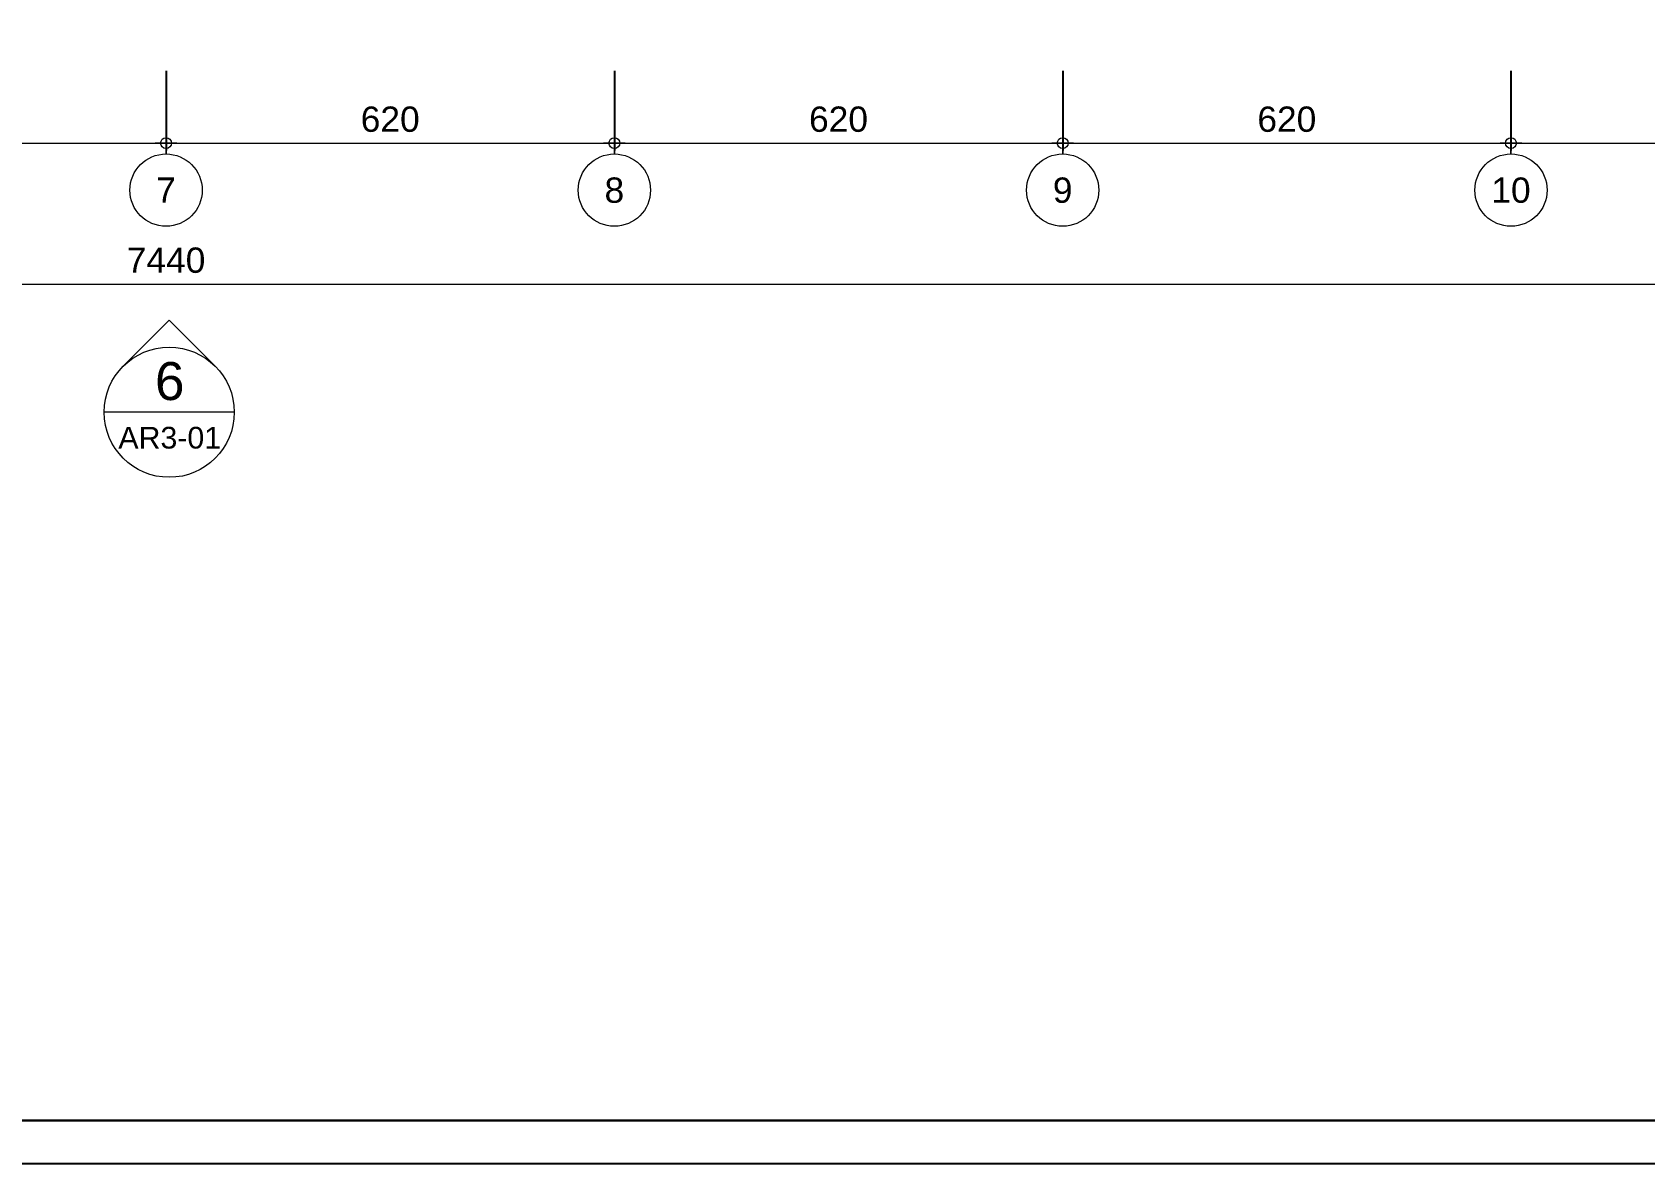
# Model space of a CAD drawing. Header units: millimetres. Extents: x -324 to 75, y -297 to 70.
# Drawn here: x -49.76 to -27.46, y -19.45 to -3.8 of the extents above; entities that cross this region are included whole.
import ezdxf
from ezdxf.enums import TextEntityAlignment as Align

# ---------------------------------------------------------------- set-up
doc = ezdxf.new("R2010")
doc.units = ezdxf.units.MM
doc.layers.get('defpoints').update_dxf_attribs({"color": 1})
for name, color, linetype, lineweight in [('KOP', 7, 'Continuous', 20), ('KOP GARIS', 1, 'Continuous', 30), ('NOT', 7, 'Continuous', 20), ('u', 6, 'Continuous', 20)]:
    doc.layers.add(name, color=color, linetype=linetype, lineweight=lineweight)
doc.styles.add('BOLD', font='arial.ttf')
doc.styles.add('S', font='simplex', dxfattribs={"width": 0.75})
doc.styles.get("Standard").update_dxf_attribs({"font": 'arial.ttf'})
doc.dimstyles.new('sk-100', dxfattribs={"dimtxt": 0.35, "dimasz": 0.15, "dimexe": 0.1, "dimexo": 0, "dimgap": 0.15, "dimtad": 1, "dimdec": 0, "dimlfac": 100, "dimzin": 0, "dimdsep": 46, "dimtxsty": 'Standard', "dimblk": 'BULAT', "dimcen": 0.09, "dimclrd": 256, "dimclre": 256, "dimclrt": 256, "dimadec": 0, "dimazin": 0, "dimtfac": 1, "dimtdec": 0, "dimtofl": 0, "dimtmove": 0, "dimatfit": 3, "dimldrblk": 'BULAT', "dimfxl": 1, "dimtolj": 1, "dimtzin": 0, "dimlwd": -1, "dimarcsym": 0})

# ---------------------------------------------------------------- blocks, each defined once
blk = doc.blocks.new('KOP A3 DED')
blk.add_lwpolyline([(-21, 29.697), (21, 29.697), (21, 0), (-21, 0), (-21, 29.697)])
at = {"layer": 'KOP GARIS'}
blk.add_lwpolyline([(-20.8, 29.497), (20.8, 29.497), (20.8, 0.2), (-20.8, 0.2)], close=True, dxfattribs=at)
at = {"layer": 'KOP', "style": 'BOLD'}
for tag, p in [('JUDUL1', (15.9445, 4.0923)), ('JUDUL2', (15.9445, 3.7473)), ('JUDUL3', (15.9445, 3.4272)), ('NO', (17.2146, 1.1006)), ('REFF', (17.207, 0.7266)), ('FILE', (17.1894, 0.3359))]:
    blk.add_attdef(tag, p, '', height=0.12, dxfattribs=at)
for tag, p in [('SCALE1', (18.1706, 1.9482)), ('NAME', (16.3626, 1.7379)), ('SCALE2', (18.1692, 1.7325)), ('DATE', (19.9002, 1.7571)), ('SCALE3', (18.17, 1.521))]:
    blk.add_attdef(tag, text='', height=0.12, dxfattribs=at).set_placement(p, align=Align.MIDDLE_CENTER)
blk = doc.blocks.new('BULAT')
for p, q in [((-1, 0), (1, 0)), ((0, -1), (0, 1))]:
    blk.add_line(p, q)
blk.add_circle((0, 0), 0.5)
blk = doc.blocks.new('*D110')
at = {"layer": 'defpoints', "color": 0}
for p in [(-54.106, -4.335), (-47.906, -4.335), (-47.906, -5.335)]:
    blk.add_point(p, dxfattribs=at)
at = {"layer": 'u', "lineweight": -2}
for p, q in [((-54.106, -4.335), (-54.106, -5.435)), ((-47.906, -4.335), (-47.906, -5.435))]:
    blk.add_line(p, q, dxfattribs=at)
at = {"layer": 'u'}
blk.add_line((-53.956, -5.335), (-48.056, -5.335), dxfattribs=at)
at = {"layer": 'u', "xscale": 0.15, "yscale": 0.15, "zscale": 0.15, "rotation": 180}
blk.add_blockref('BULAT', (-54.106, -5.335), dxfattribs=at)
at = {"layer": 'u', "xscale": 0.15, "yscale": 0.15, "zscale": 0.15}
blk.add_blockref('BULAT', (-47.906, -5.335), dxfattribs=at)
at = {"layer": 'u', "insert": (-51.006, -5.006), "char_height": 0.35, "attachment_point": 5}
blk.add_mtext('\\A1;620', dxfattribs=at)
blk = doc.blocks.new('*D111')
at = {"layer": 'defpoints', "color": 0}
for p in [(-47.906, -4.335), (-41.706, -4.335), (-41.706, -5.335)]:
    blk.add_point(p, dxfattribs=at)
at = {"layer": 'u', "lineweight": -2}
for p, q in [((-47.906, -4.335), (-47.906, -5.435)), ((-41.706, -4.335), (-41.706, -5.435))]:
    blk.add_line(p, q, dxfattribs=at)
at = {"layer": 'u'}
blk.add_line((-47.756, -5.335), (-41.856, -5.335), dxfattribs=at)
at = {"layer": 'u', "xscale": 0.15, "yscale": 0.15, "zscale": 0.15, "rotation": 180}
blk.add_blockref('BULAT', (-47.906, -5.335), dxfattribs=at)
at = {"layer": 'u', "xscale": 0.15, "yscale": 0.15, "zscale": 0.15}
blk.add_blockref('BULAT', (-41.706, -5.335), dxfattribs=at)
at = {"layer": 'u', "insert": (-44.806, -5.006), "char_height": 0.35, "attachment_point": 5}
blk.add_mtext('\\A1;620', dxfattribs=at)
blk = doc.blocks.new('*D112')
at = {"layer": 'defpoints', "color": 0}
for p in [(-41.706, -4.335), (-35.506, -4.335), (-35.506, -5.335)]:
    blk.add_point(p, dxfattribs=at)
at = {"layer": 'u', "lineweight": -2}
for p, q in [((-41.706, -4.335), (-41.706, -5.435)), ((-35.506, -4.335), (-35.506, -5.435))]:
    blk.add_line(p, q, dxfattribs=at)
at = {"layer": 'u'}
blk.add_line((-41.556, -5.335), (-35.656, -5.335), dxfattribs=at)
at = {"layer": 'u', "xscale": 0.15, "yscale": 0.15, "zscale": 0.15, "rotation": 180}
blk.add_blockref('BULAT', (-41.706, -5.335), dxfattribs=at)
at = {"layer": 'u', "xscale": 0.15, "yscale": 0.15, "zscale": 0.15}
blk.add_blockref('BULAT', (-35.506, -5.335), dxfattribs=at)
at = {"layer": 'u', "insert": (-38.606, -5.006), "char_height": 0.35, "attachment_point": 5}
blk.add_mtext('\\A1;620', dxfattribs=at)
blk = doc.blocks.new('*D113')
at = {"layer": 'defpoints', "color": 0}
for p in [(-35.506, -4.335), (-29.306, -4.335), (-29.306, -5.335)]:
    blk.add_point(p, dxfattribs=at)
at = {"layer": 'u', "lineweight": -2}
for p, q in [((-35.506, -4.335), (-35.506, -5.435)), ((-29.306, -4.335), (-29.306, -5.435))]:
    blk.add_line(p, q, dxfattribs=at)
at = {"layer": 'u'}
blk.add_line((-35.356, -5.335), (-29.456, -5.335), dxfattribs=at)
at = {"layer": 'u', "xscale": 0.15, "yscale": 0.15, "zscale": 0.15, "rotation": 180}
blk.add_blockref('BULAT', (-35.506, -5.335), dxfattribs=at)
at = {"layer": 'u', "xscale": 0.15, "yscale": 0.15, "zscale": 0.15}
blk.add_blockref('BULAT', (-29.306, -5.335), dxfattribs=at)
at = {"layer": 'u', "insert": (-32.406, -5.006), "char_height": 0.35, "attachment_point": 5}
blk.add_mtext('\\A1;620', dxfattribs=at)
blk = doc.blocks.new('*D114')
at = {"layer": 'defpoints', "color": 0}
for p in [(-29.306, -4.335), (-23.106, -4.335), (-23.106, -5.335)]:
    blk.add_point(p, dxfattribs=at)
at = {"layer": 'u', "lineweight": -2}
for p, q in [((-29.306, -4.335), (-29.306, -5.435)), ((-23.106, -4.335), (-23.106, -5.435))]:
    blk.add_line(p, q, dxfattribs=at)
at = {"layer": 'u'}
blk.add_line((-29.156, -5.335), (-23.256, -5.335), dxfattribs=at)
at = {"layer": 'u', "xscale": 0.15, "yscale": 0.15, "zscale": 0.15, "rotation": 180}
blk.add_blockref('BULAT', (-29.306, -5.335), dxfattribs=at)
at = {"layer": 'u', "xscale": 0.15, "yscale": 0.15, "zscale": 0.15}
blk.add_blockref('BULAT', (-23.106, -5.335), dxfattribs=at)
at = {"layer": 'u', "insert": (-26.206, -5.006), "char_height": 0.35, "attachment_point": 5}
blk.add_mtext('\\A1;620', dxfattribs=at)
blk = doc.blocks.new('*D117')
at = {"layer": 'defpoints', "color": 0}
for p in [(-85.106, -6.485), (-10.706, -6.485), (-10.706, -7.285)]:
    blk.add_point(p, dxfattribs=at)
at = {"layer": 'u', "lineweight": -2}
for p, q in [((-85.106, -6.485), (-85.106, -7.385)), ((-10.706, -6.485), (-10.706, -7.385))]:
    blk.add_line(p, q, dxfattribs=at)
at = {"layer": 'u'}
blk.add_line((-84.956, -7.285), (-10.856, -7.285), dxfattribs=at)
at = {"layer": 'u', "xscale": 0.15, "yscale": 0.15, "zscale": 0.15, "rotation": 180}
blk.add_blockref('BULAT', (-85.106, -7.285), dxfattribs=at)
at = {"layer": 'u', "xscale": 0.15, "yscale": 0.15, "zscale": 0.15}
blk.add_blockref('BULAT', (-10.706, -7.285), dxfattribs=at)
at = {"layer": 'u', "insert": (-47.906, -6.956), "char_height": 0.35, "attachment_point": 5}
blk.add_mtext('\\A1;7440', dxfattribs=at)
blk = doc.blocks.new('NAV')
blk.add_circle((0, -0.4), 0.4)
at = {"style": 'S', "width": 0.75, "flags": 4}
blk.add_attdef('AV', text='', height=0.3, dxfattribs=at).set_placement((0, -0.4), align=Align.MIDDLE)
blk = doc.blocks.new('Ntm')
for p, q in [((-0.424, 0.424), (0, 0.849)), ((0.424, 0.424), (0, 0.849)), ((0.6, 0), (-0.6, 0))]:
    blk.add_line(p, q)
blk.add_circle((0, 0), 0.6)
at = {"color": 5, "style": 'S', "width": 0.75, "flags": 4}
blk.add_attdef('NO', text='', height=0.3, dxfattribs=at).set_placement((0.005, 0.113), align=Align.CENTER)
at = {"style": 'S', "width": 0.75, "flags": 4}
blk.add_attdef('NOLBR', text='', height=0.2, dxfattribs=at).set_placement((0.005, -0.334), align=Align.CENTER)

msp = doc.modelspace()

# ---------------------------------------------------------------- block references
at = {"xscale": 3, "yscale": 3, "zscale": 3}
msp.add_blockref('KOP A3 DED', (-36.863, -19.451), dxfattribs=at)
at = {"layer": 'NOT'}
ref = msp.add_blockref('Ntm', (-47.862, -9.057), dxfattribs=dict(at, xscale=1.5, yscale=1.5, zscale=1.499999999999996))
ref.add_attrib('NO', '6', dxfattribs={"layer": '0', "height": 0.525, "flags": 4}).set_placement((-47.855, -8.888), align=Align.CENTER)
ref.add_attrib('NOLBR', 'AR3-01', dxfattribs={"layer": '0', "height": 0.3, "flags": 4}).set_placement((-47.855, -9.559), align=Align.CENTER)
at = {"layer": 'u'}
ref = msp.add_blockref('NAV', (-47.906, -5.485), dxfattribs=dict(at, xscale=1.25, yscale=1.25, zscale=1.25))
ref.add_attrib('AV', '7', dxfattribs={"layer": '0', "height": 0.35, "flags": 4}).set_placement((-47.906, -5.985), align=Align.MIDDLE)
ref = msp.add_blockref('NAV', (-41.706, -5.485), dxfattribs=dict(at, xscale=1.25, yscale=1.25, zscale=1.25))
ref.add_attrib('AV', '8', dxfattribs={"layer": '0', "height": 0.35, "flags": 4}).set_placement((-41.706, -5.985), align=Align.MIDDLE)
ref = msp.add_blockref('NAV', (-35.506, -5.485), dxfattribs=dict(at, xscale=1.25, yscale=1.25, zscale=1.25))
ref.add_attrib('AV', '9', dxfattribs={"layer": '0', "height": 0.35, "flags": 4}).set_placement((-35.506, -5.985), align=Align.MIDDLE)
ref = msp.add_blockref('NAV', (-29.306, -5.485), dxfattribs=dict(at, xscale=1.25, yscale=1.25, zscale=1.25))
ref.add_attrib('AV', '10', dxfattribs={"layer": '0', "height": 0.35, "flags": 4}).set_placement((-29.306, -5.985), align=Align.MIDDLE)

# ---------------------------------------------------------------- dimensions: what is measured, and where the dimension line sits
for base, p1, p2, picture, middle in [((-47.906, -5.335), (-54.106, -4.335), (-47.906, -4.335), '*D110', (-51.006, -5.335)), ((-41.706, -5.335), (-47.906, -4.335), (-41.706, -4.335), '*D111', (-44.806, -5.335)), ((-35.506, -5.335), (-41.706, -4.335), (-35.506, -4.335), '*D112', (-38.606, -5.335)), ((-29.306, -5.335), (-35.506, -4.335), (-29.306, -4.335), '*D113', (-32.406, -5.335)), ((-23.106, -5.335), (-29.306, -4.335), (-23.106, -4.335), '*D114', (-26.206, -5.335)), ((-10.706, -7.285), (-85.106, -6.485), (-10.706, -6.485), '*D117', (-47.906, -7.285))]:
    dim = msp.add_linear_dim(base=base, p1=p1, p2=p2, dimstyle='sk-100', dxfattribs=at)
    dim.commit()
    dim.dimension.update_dxf_attribs({"geometry": picture, "text_midpoint": middle, "dimtype": 160})

doc.saveas('drawing.dxf')
